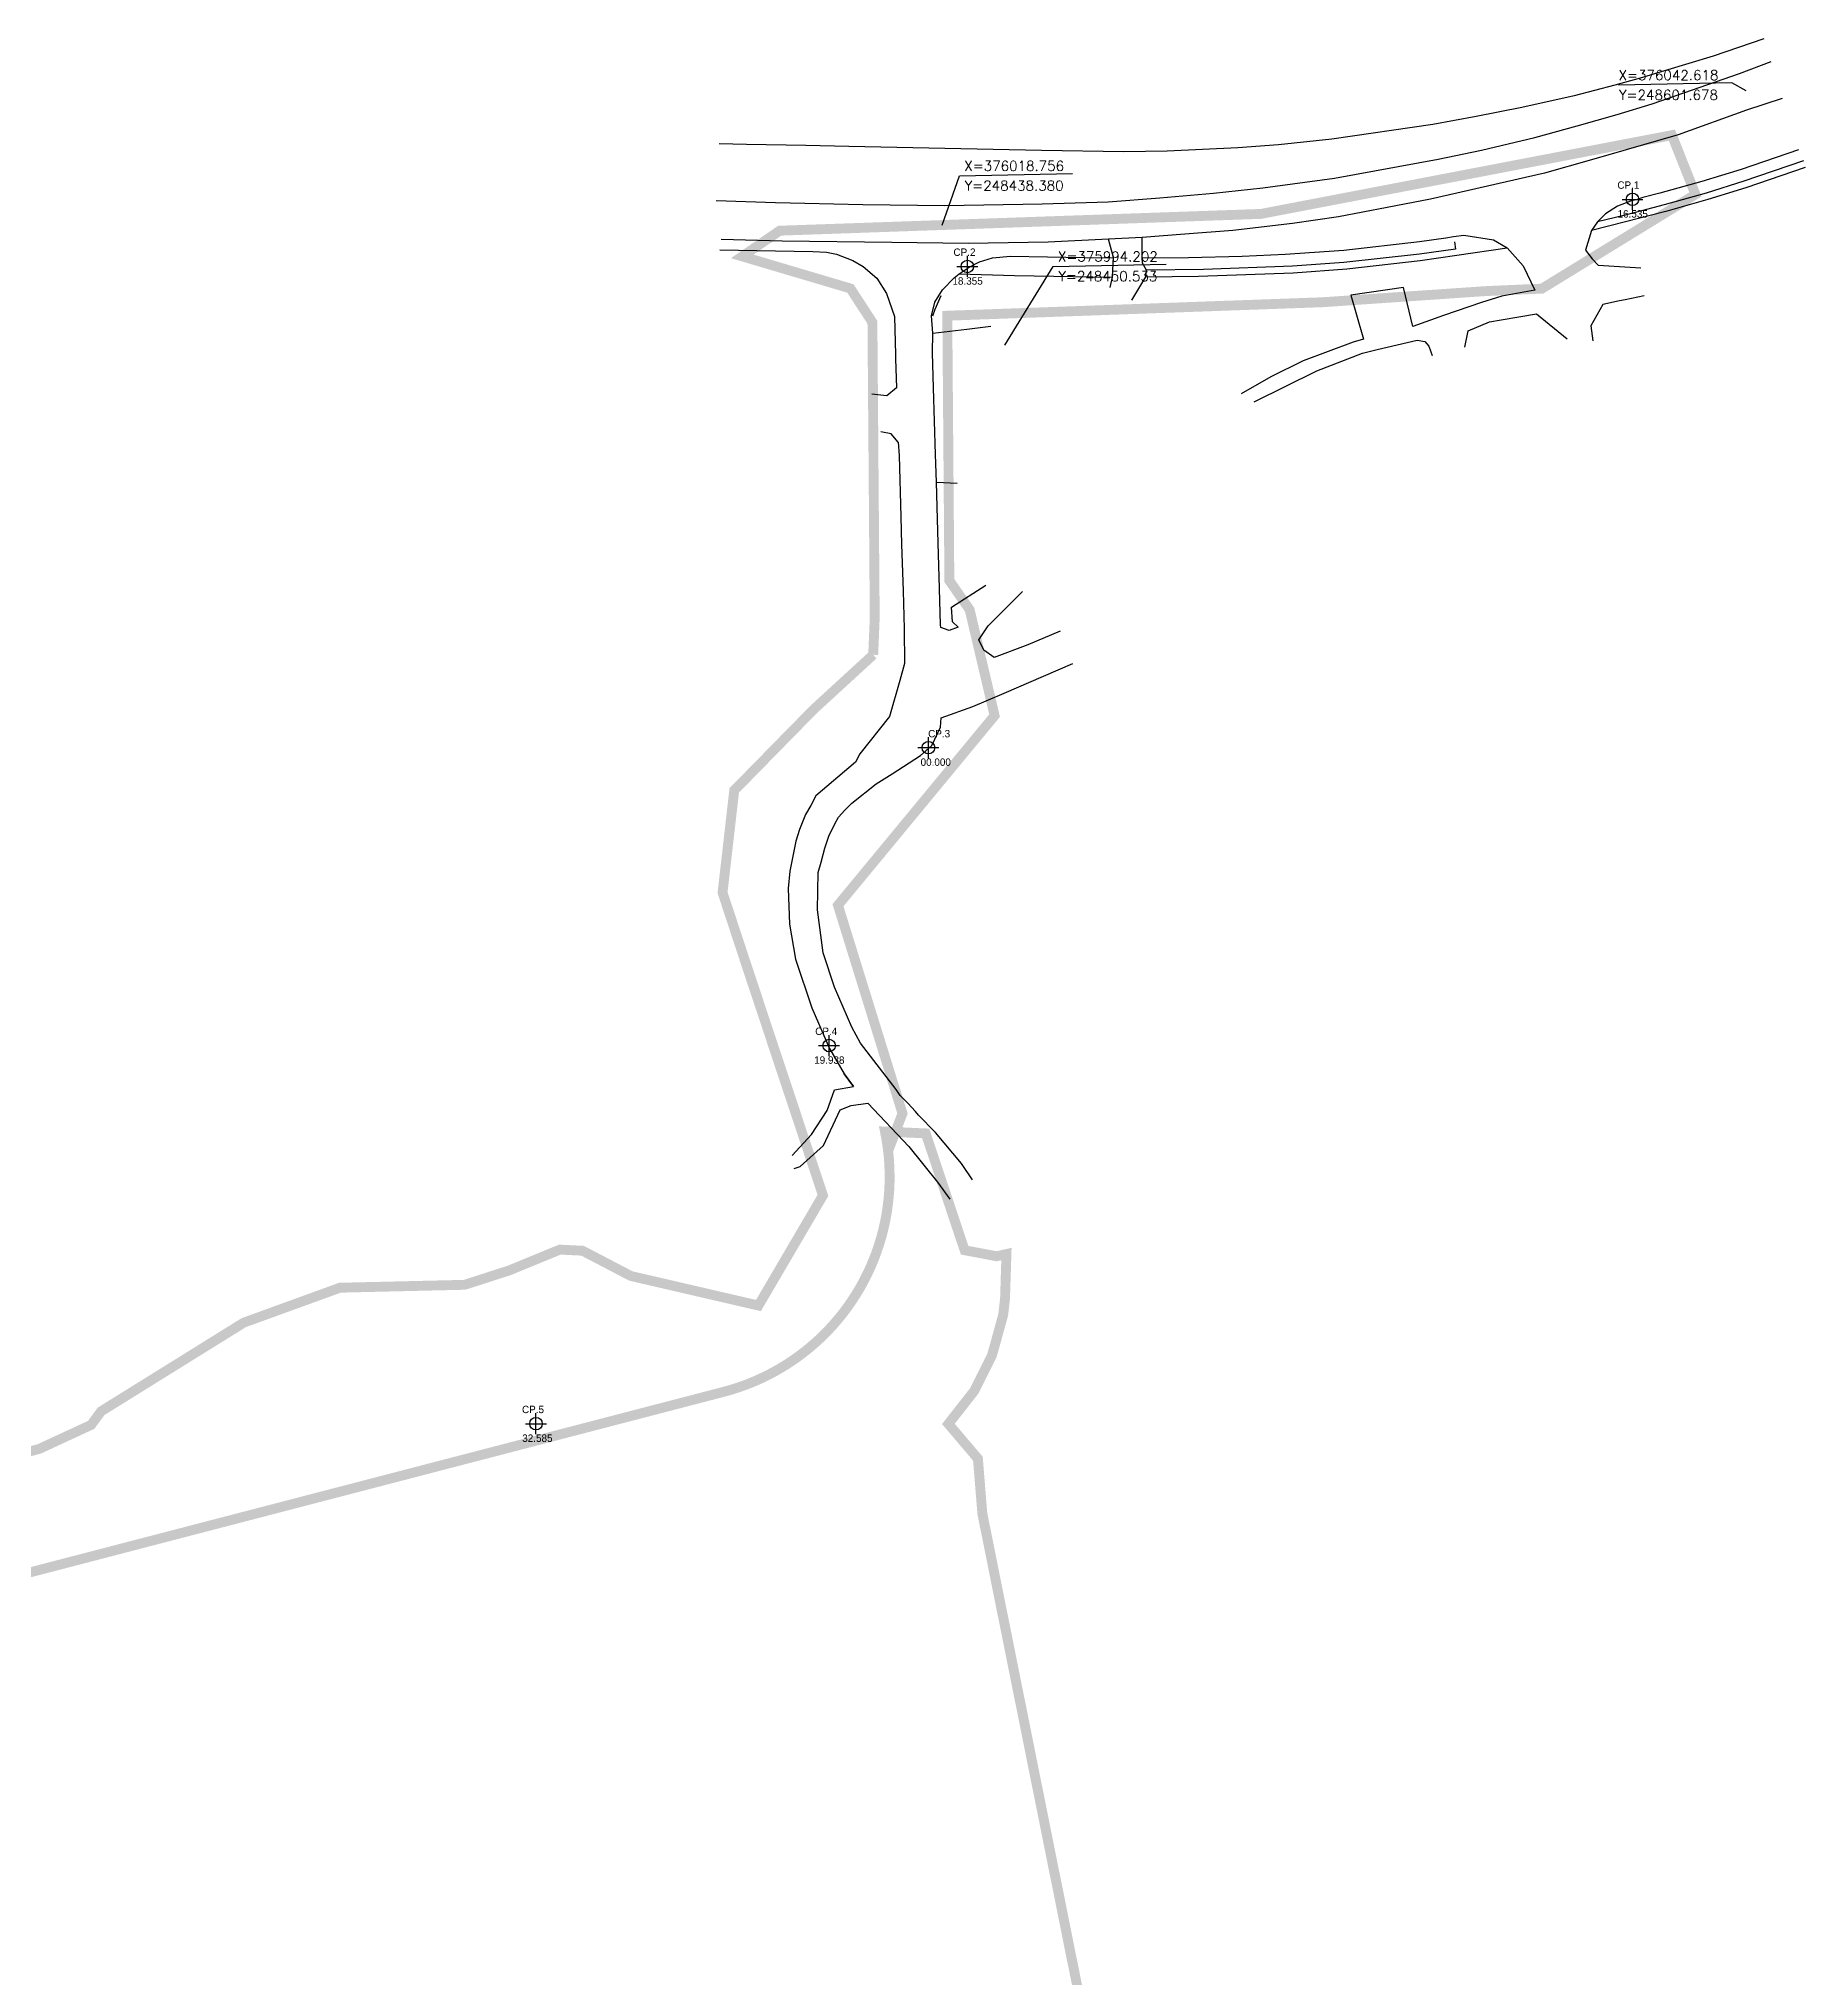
# Model space of a CAD drawing. Extents: x 426952 to 428937, y 277549 to 278648.
# Drawn here: x 428579.2 to 428937.1, y 278198.1 to 278590.7 of the extents above; entities that cross this region are included whole.
import ezdxf

# ---------------------------------------------------------------- set-up
doc = ezdxf.new("R2010")
doc.units = 0
doc.header["$MEASUREMENT"] = 0
doc.linetypes.add('boundary', pattern=[170, 150, -4, 4, -4, 4, -4])
for name, color, linetype in [('-00-경계_369-1 369 매입(20240430)', 7, 'CONTINUOUS'), ('-00-도시계획도로 현황측량경계', 7, 'CONTINUOUS'), ('기준점', 1, 'CONTINUOUS'), ('도로_보도블럭', 202, 'CONTINUOUS'), ('도로_비포장', 27, 'CONTINUOUS'), ('도로_아스콘', 1, 'CONTINUOUS'), ('도로_콘크리트', 7, 'CONTINUOUS')]:
    doc.layers.add(name, color=color, linetype=linetype)
doc.styles.add('JKS_FONT', font='', dxfattribs={"height": 1.5})
doc.styles.get("Standard").update_dxf_attribs({"font": 'romans.shx', "bigfont": 'ghs.shx'})
doc.styles.get('JKS_FONT').set_extended_font_data('Expo M')

# ---------------------------------------------------------------- blocks, each defined once
blk = doc.blocks.new('기준점')
at = {"layer": '기준점', "linetype": 'Continuous'}
for p, q in [((-2.12, 0), (2.12, 0)), ((0, -2.12), (0, 2.12))]:
    blk.add_line(p, q, dxfattribs=at)
blk.add_circle((0, 0), 1.27, dxfattribs=at)

msp = doc.modelspace()

# ---------------------------------------------------------------- linework, layer by layer
at = {"layer": '-00-경계_369-1 369 매입(20240430)', "color": 1, "linetype": 'boundary', "const_width": 2}
msp.add_lwpolyline([(428800.16, 278143.76), (428770.39, 278291.99), (428769.49, 278303.12), (428763.51, 278310.16), (428768.72, 278316.81), (428772.3, 278323.94), (428772.96, 278326.25), (428774.62, 278332.28), (428774.99, 278335.61), (428775.27, 278344.56), (428773.29, 278344.11), (428766.8, 278345.33), (428765.8, 278348.32), (428758.91, 278368.99), (428750.66, 278369.36), (428750.95, 278367.83), (428751.19, 278366.29), (428751.38, 278364.75), (428751.51, 278363.2), (428751.58, 278361.64), (428751.61, 278360.09), (428751.58, 278358.53), (428751.49, 278356.98), (428751.35, 278355.43), (428751.16, 278353.88), (428750.92, 278352.35), (428750.62, 278350.82), (428750.27, 278349.3), (428749.87, 278347.8), (428749.41, 278346.31), (428748.91, 278344.84), (428748.35, 278343.39), (428747.75, 278341.96), (428747.09, 278340.54), (428746.39, 278339.16), (428745.64, 278337.79), (428744.84, 278336.46), (428744, 278335.15), (428743.11, 278333.87), (428742.18, 278332.63), (428741.2, 278331.41), (428740.19, 278330.23), (428739.13, 278329.09), (428738.04, 278327.98), (428736.91, 278326.92), (428735.74, 278325.89), (428734.53, 278324.9), (428733.3, 278323.96), (428732.03, 278323.06), (428730.73, 278322.2), (428729.4, 278321.39), (428728.05, 278320.63), (428726.67, 278319.91), (428725.26, 278319.24), (428723.84, 278318.62), (428722.39, 278318.05), (428720.92, 278317.53), (428719.44, 278317.06), (428717.94, 278316.64), (428568.21, 278277.68)], dxfattribs=at)
at = {"layer": '-00-도시계획도로 현황측량경계', "color": 5, "linetype": 'boundary', "const_width": 2, "elevation": 12}
for points in [[(428748.28, 278465.92), (428748.59, 278473.39), (428748.12, 278533.24), (428743.66, 278540.1), (428721.75, 278546.6), (428729.33, 278551.8), (428826.83, 278555.2), (428910.08, 278571.15), (428914.85, 278559.15), (428883.75, 278540.07), (428872.57, 278539.58), (428839.27, 278537.31), (428763.29, 278534.58), (428763.71, 278480.94), (428767.82, 278475.03), (428772.87, 278453.6), (428741.14, 278415.2), (428754.21, 278373.04), (428751.3, 278365.42), (428751.46, 278363.86), (428751.56, 278362.29), (428751.6, 278360.71), (428751.6, 278359.14), (428751.53, 278357.57), (428751.41, 278356), (428751.24, 278354.44), (428751.01, 278352.88), (428750.73, 278351.34), (428750.39, 278349.8), (428750, 278348.28), (428749.56, 278346.77), (428749.06, 278345.28), (428748.52, 278343.8), (428747.92, 278342.35), (428747.27, 278340.92), (428746.57, 278339.51), (428745.83, 278338.12), (428745.03, 278336.77), (428744.19, 278335.44), (428743.3, 278334.14), (428742.37, 278332.87), (428741.39, 278331.64), (428740.37, 278330.44), (428739.31, 278329.28), (428738.21, 278328.16), (428737.08, 278327.07), (428735.9, 278326.03), (428734.69, 278325.03), (428733.44, 278324.07), (428732.17, 278323.15), (428730.86, 278322.28), (428729.52, 278321.46), (428728.15, 278320.68), (428726.76, 278319.95), (428725.34, 278319.27), (428723.9, 278318.64), (428722.43, 278318.06), (428720.95, 278317.54), (428719.45, 278317.06), (428717.94, 278316.64), (428568.2, 278277.68)], [(428552.06, 278297.76), (428579.37, 278305.11), (428589.86, 278309.97), (428591.87, 278312.71), (428606.32, 278321.69), (428620.77, 278330.67), (428640.26, 278337.74), (428665.5, 278338.33), (428674.54, 278341.24), (428684.78, 278345.45), (428689.39, 278345.23), (428699.2, 278340.11), (428725.03, 278334.13), (428738.1, 278356.44), (428722.92, 278402.1), (428717.76, 278417.76), (428720.13, 278438.46), (428736.2, 278454.84), (428748.28, 278465.92)]]:
    msp.add_lwpolyline(points, dxfattribs=at)
at = {"layer": '도로_보도블럭'}
for points in [[(428937.09, 278564.58), (428925.04, 278560.47), (428917.33, 278558.11), (428908.88, 278555.72), (428900.69, 278553.57), (428893.8, 278551.81)], [(428936.73, 278565.94), (428924.64, 278561.83), (428916.99, 278559.41), (428908.53, 278557.02), (428900.34, 278554.9), (428895.03, 278553.57)], [(428866.02, 278549.56), (428866.27, 278548.09), (428858.94, 278547.08), (428843.62, 278545.34), (428833.21, 278544.64), (428815.22, 278543.91), (428803.65, 278543.82)], [(428803.49, 278542.46), (428814.17, 278542.56), (428833.38, 278543.28), (428844.2, 278544.1), (428859.05, 278545.74), (428866.53, 278546.83), (428876.73, 278548.32)], [(428765.67, 278543.05), (428776.87, 278542.75), (428796.79, 278542.36)]]:
    msp.add_lwpolyline(points, dxfattribs=at)
at = {"layer": '도로_비포장'}
for points in [[(428796.3, 278540.31), (428796.79, 278542.36), (428796.8, 278543.82), (428796.93, 278546.34), (428795.96, 278550.06)], [(428800.67, 278537.7), (428803.49, 278542.46), (428803.65, 278543.82), (428802.81, 278545.24), (428802.76, 278546.31), (428802.77, 278550.41)], [(428857.62, 278532.41), (428855.73, 278540.32), (428845.02, 278538.76), (428847.58, 278529.82)], [(428753, 278520), (428751.03, 278518.36), (428747.99, 278518.72)], [(428753.34, 278508.95), (428751.93, 278510.67), (428749.83, 278511.06)], [(428765.5, 278471.54), (428763.68, 278470.83), (428762, 278471.41)], [(428772.78, 278465.37), (428770.69, 278466.85), (428769.68, 278468.94)], [(428731.85, 278364.53), (428735.8, 278368.76), (428738.92, 278373.64), (428740.44, 278377.8), (428744.26, 278378.51), (428742.41, 278381.06)], [(428732.26, 278361.89), (428733.47, 278362.29), (428738.18, 278366.53), (428741.61, 278373.77), (428743.8, 278374.63), (428747.21, 278375.1)]]:
    msp.add_lwpolyline(points, dxfattribs=at)
at = {"layer": '도로_아스콘'}
for p, q in [((428922.2, 278581.77), (428899.29, 278581.3)), ((428925.13, 278580.14), (428922.2, 278581.77)), ((428762.26, 278552.91), (428765.74, 278562.91)), ((428765.74, 278562.91), (428788.65, 278563.38)), ((428784.72, 278544.56), (428807.63, 278545.03)), ((428774.92, 278528.6), (428784.72, 278544.56))]:
    msp.add_line(p, q, dxfattribs=at)
for points in [[(428928.67, 278590.67), (428918.42, 278587.14), (428903.64, 278582.67), (428898.5, 278581.25), (428890.25, 278579.13), (428879.69, 278576.72), (428870.46, 278574.9), (428861.63, 278573.28), (428841.2, 278570.34), (428830.38, 278569.2), (428822.15, 278568.6), (428807.85, 278567.94), (428799.03, 278567.76), (428782.39, 278568.01), (428762.81, 278568.44), (428743.31, 278568.85), (428734.61, 278569.03), (428722.58, 278569.29), (428717.1, 278569.39)], [(428716.45, 278557.9), (428728.47, 278557.48), (428734.42, 278557.38), (428746.16, 278557.08), (428762.78, 278556.89), (428782.5, 278557.21), (428795.86, 278557.67), (428806.35, 278558.45), (428817.2, 278559.39), (428827.2, 278560.46), (428841.7, 278562.41), (428862.75, 278566.32), (428871.53, 278568.14), (428882.32, 278570.7), (428890.91, 278573.04), (428898.97, 278575.3), (428906.11, 278577.49), (428923.78, 278583.66), (428930.19, 278586.07)], [(428932.44, 278578.59), (428925.21, 278576.18), (428911.36, 278571.23), (428893.76, 278566.13), (428884.26, 278563.47), (428861.21, 278558.18), (428852.41, 278556.48), (428842.55, 278554.62), (428833.21, 278553.29), (428821.11, 278551.86), (428811.38, 278551.09), (428802.77, 278550.41), (428795.96, 278550.06), (428783.71, 278549.45), (428767.55, 278549.21), (428752.02, 278549.44), (428729.87, 278549.71), (428717.51, 278550)], [(428935.72, 278568.18), (428924.13, 278564.2), (428916.13, 278561.76), (428907.66, 278559.4), (428904.22, 278558.49), (428903.02, 278558.15), (428901.7, 278557.81), (428899.05, 278556.76), (428896.66, 278555.19), (428895.03, 278553.57), (428893.8, 278551.81), (428892.55, 278547.89), (428893.93, 278546.11), (428895.11, 278544.84), (428903.8, 278544.31)], [(428802.76, 278546.31), (428812.17, 278546.37), (428823.01, 278546.67), (428831.72, 278547.05), (428843.61, 278547.85), (428858.93, 278549.61), (428864.29, 278550.35), (428865.84, 278550.61), (428867.95, 278550.9), (428873.95, 278549.94), (428876.73, 278548.32), (428879.95, 278544.7), (428882.29, 278539.75), (428875.63, 278538.51), (428871.51, 278537.27), (428863.79, 278534.64), (428857.62, 278532.41)], [(428717.22, 278547.95), (428728.52, 278547.72), (428736.07, 278547.56), (428738.79, 278547.44), (428740.87, 278547.05), (428744.14, 278545.79), (428746.24, 278544.55), (428749.02, 278542.16), (428750.95, 278539.11), (428752.57, 278534.43), (428752.81, 278526.68), (428752.83, 278525.86), (428753, 278520)], [(428762, 278471.41), (428761.94, 278471.99), (428761.71, 278479.31), (428761.42, 278488.6), (428761.28, 278493.41), (428761.07, 278500.89), (428760.89, 278506.5), (428760.49, 278520), (428760.29, 278527.04), (428760.34, 278531.05), (428760.1, 278534.57), (428760.77, 278537.36), (428762.32, 278539.81), (428764.66, 278542.26), (428765.67, 278543.05), (428767.69, 278544.4), (428769.81, 278545.49), (428772.43, 278546.33), (428776.1, 278546.62), (428783.58, 278546.5), (428794.78, 278546.33), (428796.93, 278546.34)], [(428904.43, 278538.61), (428900.58, 278537.83), (428899.47, 278537.6), (428896.06, 278536.88), (428893.64, 278532.51), (428894.06, 278529.49)], [(428868.16, 278528.22), (428868.8, 278531.55), (428873.12, 278533.32), (428875.48, 278533.78), (428882.64, 278534.96), (428888.88, 278529.92)], [(428847.58, 278529.82), (428845.53, 278529.26), (428835.4, 278525.43), (428828.84, 278522.18), (428822.83, 278518.78)], [(428825.44, 278517.13), (428838.18, 278523.44), (428847.42, 278526.97), (428850.35, 278527.73), (428858.45, 278529.65)], [(428858.45, 278529.65), (428860.02, 278529.36), (428860.86, 278528.42), (428861.49, 278526.52)], [(428753.34, 278508.95), (428753.54, 278506.27), (428753.86, 278493.87), (428754.04, 278488.27), (428754.35, 278478.9), (428754.58, 278471.14), (428754.62, 278464.13), (428753.67, 278460.73), (428751.6, 278453.42), (428745.57, 278445.83)], [(428786.13, 278470.71), (428779.58, 278467.96), (428772.78, 278465.37)], [(428762.08, 278453.17), (428768.46, 278455.46), (428774.83, 278458.12), (428782.8, 278461.58), (428788.69, 278464.15)]]:
    msp.add_lwpolyline(points, dxfattribs=at)
at = {"layer": '도로_콘크리트'}
msp.add_line((428761.07, 278500.89), (428765.3, 278500.69), dxfattribs=at)
for points in [[(428760.39, 278534.53), (428760.85, 278535.92), (428762.07, 278538.66)], [(428760.34, 278531.05), (428767.27, 278531.85), (428772.08, 278532.45)], [(428765.5, 278471.54), (428764.33, 278472.57), (428764.12, 278475.53), (428771.12, 278480.02)], [(428769.68, 278468.94), (428771.57, 278471.8), (428778.54, 278478.76)], [(428768.38, 278359.61), (428766.17, 278362.88), (428760.9, 278369.16), (428757.46, 278372.69), (428756.86, 278373.4), (428755.27, 278375.11), (428753.76, 278376.65), (428752.91, 278377.88), (428745.69, 278387.27), (428743.95, 278390.49), (428740.42, 278398.61), (428738.16, 278405.54), (428737.02, 278414.28), (428737.12, 278421.85), (428737.71, 278423.9), (428738.49, 278426.75), (428739.28, 278429.16), (428740.5, 278431.71), (428741.27, 278433.06), (428742.52, 278434.46), (428743.96, 278435.86), (428748.9, 278439.78), (428752.1, 278441.81), (428757.85, 278445.53), (428760.18, 278447.53), (428761.9, 278451.26), (428762.08, 278453.17)], [(428745.57, 278445.83), (428744.69, 278444.19), (428736.68, 278437.35), (428735.65, 278435.41), (428734.59, 278433.56), (428733.38, 278430.56), (428732.61, 278428.15), (428731.36, 278422.11), (428731.07, 278418.6), (428731.33, 278411.38), (428732.56, 278404.27), (428735.82, 278394.42), (428739.45, 278386.17), (428742.41, 278381.06), (428744.26, 278378.51)], [(428747.21, 278375.1), (428755.51, 278366.33), (428761.32, 278359.13), (428763.8, 278355.66)]]:
    msp.add_lwpolyline(points, dxfattribs=at)

# ---------------------------------------------------------------- block references
at = {"layer": '기준점'}
for p in [(428902.1, 278558.15), (428767.36, 278544.56), (428759.47, 278447.11), (428739.35, 278386.78), (428679.96, 278310.2)]:
    msp.add_blockref('기준점', p, dxfattribs=at)

# ---------------------------------------------------------------- texts
at = {"layer": '기준점', "char_height": 1.5, "style": 'JKS_FONT'}
for s, insert, attachment_point in [('CP.1', (428901.26, 278560.27), 8), ('16.535', (428902.14, 278555.96), 2), ('CP.2', (428766.77, 278546.68), 8), ('18.355', (428767.4, 278542.37), 2), ('CP.3', (428761.64, 278449.17), 8), ('00.000', (428760.95, 278444.93), 2), ('CP.4', (428738.76, 278388.9), 8), ('19.938', (428739.39, 278384.59), 2), ('CP.5', (428679.36, 278312.32), 8), ('32.585', (428680.25, 278308.02), 2)]:
    msp.add_mtext(s, dxfattribs=dict(at, insert=insert, attachment_point=attachment_point))
at = {"layer": '도로_아스콘', "char_height": 2, "attachment_point": 7}
for s, insert in [('X=376042.618', (428899.27, 278582.3)), ('Y=248601.678', (428899.35, 278578.3)), ('X=376018.756', (428766.72, 278563.93)), ('Y=248438.380', (428766.8, 278559.93)), ('X=375994.202', (428785.7, 278545.58)), ('Y=248450.533', (428785.78, 278541.58))]:
    msp.add_mtext(s, dxfattribs=dict(at, insert=insert))

doc.saveas('drawing.dxf')
